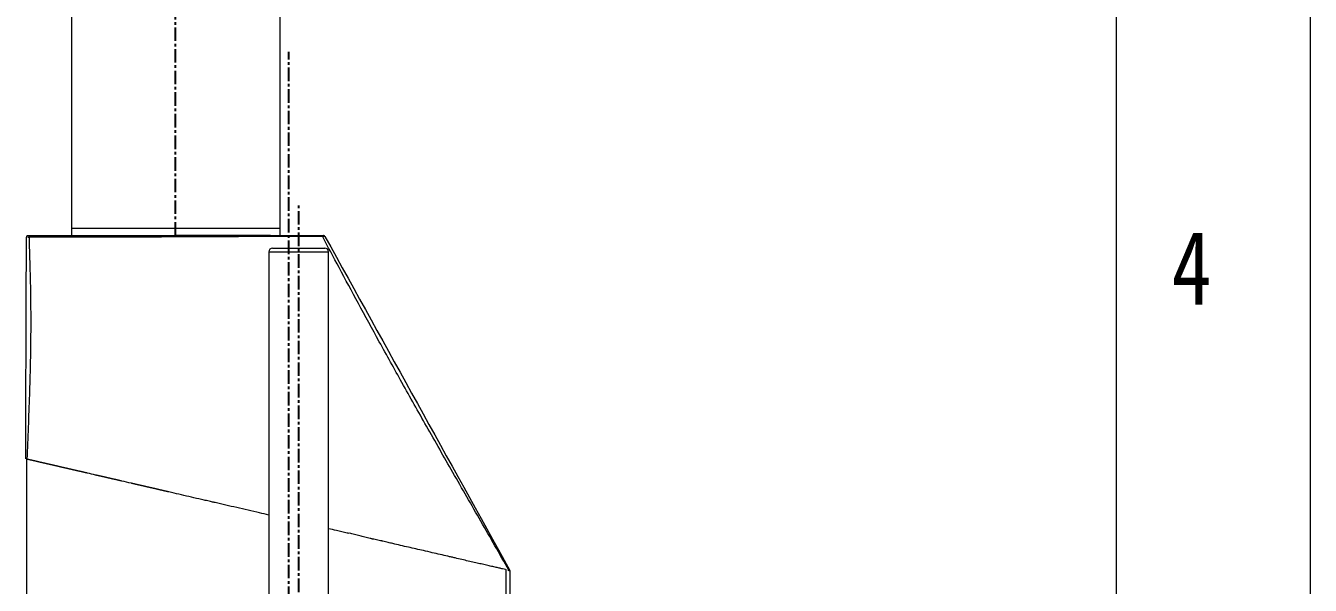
# Model space of a CAD drawing. Header units: inches. Extents: x 21126 to 21898, y -6726 to -5634.
# Drawn here: x 21725.6 to 21898, y -6157.8 to -6082.6 of the extents above; entities that cross this region are included whole.
import ezdxf

# ---------------------------------------------------------------- set-up
doc = ezdxf.new("R2010")
doc.units = ezdxf.units.IN
doc.header["$LTSCALE"] = 4.84
doc.header["$MEASUREMENT"] = 0
doc.linetypes.add('CENTER', pattern=[0.6, 0.375, -0.075, 0.075, -0.075])
doc.linetypes.add('CENTER2', pattern=[28.575, 19.05, -3.175, 3.175, -3.175])
doc.layers.get('0').update_dxf_attribs({"linetype": 'CONTINUOUS', "lineweight": 13})
doc.layers.add('2', color=1, linetype='CENTER2')
doc.styles.get("Standard").update_dxf_attribs({"font": 'txt', "width": 0.8})

msp = doc.modelspace()

# ---------------------------------------------------------------- linework, layer by layer
at = {"color": 7, "linetype": 'Continuous'}
for p, q in [((21898.02, -5633.52), (21898.02, -6725.51)), ((21872.02, -6699.51), (21872.02, -5659.51))]:
    msp.add_line(p, q, dxfattribs=at)
at = {"linetype": 'Continuous'}
for p, q in [((21725.69, -6111.01), (21725.69, -6111.01)), ((21725.7, -6111.01), (21725.69, -6111.01)), ((21725.75, -6110.87), (21725.75, -6110.87)), ((21725.89, -6110.81), (21725.93, -6110.81)), ((21725.99, -6110.81), (21726.47, -6110.81)), ((21726.47, -6110.81), (21726.57, -6110.81)), ((21726.57, -6110.81), (21728.17, -6110.81)), ((21728.17, -6110.81), (21729.94, -6110.81)), ((21729.94, -6110.81), (21730.63, -6110.81)), ((21730.63, -6110.81), (21732.94, -6110.81)), ((21731.69, -6110.81), (21745.69, -6110.81)), ((21732.94, -6110.81), (21733.3, -6110.81)), ((21733.3, -6110.81), (21737, -6110.81)), ((21737, -6110.81), (21737.56, -6110.81)), ((21740.75, -6110.81), (21741.22, -6110.81)), ((21741.22, -6110.81), (21743.62, -6110.81)), ((21743.62, -6110.81), (21746.04, -6110.81)), ((21758.46, -6110.81), (21745.69, -6110.81)), ((21746.04, -6110.81), (21749.48, -6110.81)), ((21750.61, -6110.81), (21753.99, -6110.81)), ((21758.12, -6110.81), (21758.61, -6110.81)), ((21761.22, -6110.81), (21763.56, -6110.81)), ((21763.56, -6110.81), (21764.97, -6110.81)), ((21764.97, -6110.81), (21765.04, -6110.81)), ((21765.57, -6110.81), (21765.57, -6110.81)), ((21765.57, -6110.81), (21765.57, -6110.81)), ((21765.75, -6110.92), (21765.75, -6110.92)), ((21758.73, -6112.51), (21765.73, -6112.51)), ((21758.23, -6113.01), (21766.23, -6113.01)), ((21758.23, -6113.01), (21758.23, -6169.15)), ((21766.23, -6169.15), (21766.23, -6113.01))]:
    msp.add_line(p, q, dxfattribs=at)
for centre, start, end in [((21758.73, -6113.01), 90, 180), ((21765.73, -6113.01), 0, 90)]:
    msp.add_arc(centre, 0.5, start, end, dxfattribs=at)
for centre, major_axis, ratio, start_param, end_param in [((21745.65, -6110.81), (-19.68, 0), 0.000003, 1.199437, 1.319083), ((21745.6, -6110.81), (-20.58, 0), 0.000006, 4.466454, 4.522744)]:
    msp.add_ellipse(centre, major_axis=major_axis, ratio=ratio, start_param=start_param, end_param=end_param, dxfattribs=at)
for points, degree, knots in [([(21731.74, -5990.86), (21731.74, -5991.56), (21731.74, -5992.97), (21731.74, -5995.1), (21731.74, -5997.27), (21731.74, -5999.46), (21731.74, -6001.68), (21731.74, -6003.92), (21731.74, -6006.18), (21731.74, -6012.58), (21731.74, -6027.15), (21731.74, -6047.76), (21731.74, -6070.25), (21731.74, -6090.23), (21731.74, -6103.4), (21731.74, -6109.81)], 3, [0, 0, 0, 0, 0.017521, 0.035663, 0.053819, 0.072225, 0.090859, 0.109703, 0.128734, 0.147934, 0.271195, 0.496055, 0.667708, 0.838318, 1, 1, 1, 1]), ([(21759.74, -6109.81), (21759.74, -6103.4), (21759.74, -6090.22), (21759.74, -6070.23), (21759.74, -6050.98), (21759.74, -6032.88), (21759.74, -6016.79), (21759.74, -6005.85), (21759.74, -6000), (21759.74, -5998.43), (21759.74, -5996.87), (21759.74, -5995.33), (21759.74, -5993.81), (21759.74, -5992.3), (21759.74, -5991.29), (21759.74, -5990.77)], 3, [0, 0, 0, 0, 0.161621, 0.332178, 0.50366, 0.646928, 0.788197, 0.909218, 0.92248, 0.935661, 0.948757, 0.961763, 0.974633, 0.986893, 1, 1, 1, 1]), ([(21725.75, -6110.87), (21725.74, -6110.88), (21725.72, -6110.9), (21725.7, -6110.94), (21725.69, -6110.98), (21725.69, -6111), (21725.69, -6111.02)], 3, [0, 0, 0, 0, 0.249583, 0.499691, 0.74993, 1, 1, 1, 1]), ([(21726.02, -6110.83), (21726.07, -6112.18), (21726.16, -6115), (21726.26, -6119.47), (21726.27, -6123.89), (21726.2, -6128.19), (21726.09, -6132.3), (21725.92, -6136.57), (21725.81, -6139.43), (21725.75, -6140.87)], 3, [0, 0, 0, 0, 0.135982, 0.284011, 0.444221, 0.572643, 0.70859, 0.852795, 1, 1, 1, 1]), ([(21725.93, -6110.81), (21725.94, -6110.81), (21725.97, -6110.81), (21725.99, -6110.81), (21725.99, -6110.81)], 3, [0, 0, 0, 0, 0.963202, 1, 1, 1, 1]), ([(21765.74, -6110.92), (21765.73, -6110.92), (21765.66, -6110.92), (21765.33, -6110.92), (21764.45, -6110.92), (21763.01, -6110.93), (21761.56, -6110.93), (21760.34, -6110.93), (21758.96, -6110.94), (21757.92, -6110.94), (21757.3, -6110.95), (21757.03, -6110.95), (21756.52, -6110.95), (21755.79, -6110.95), (21754.88, -6110.96), (21754.09, -6110.96), (21752.5, -6110.97), (21749.85, -6110.98), (21745.87, -6111), (21742.41, -6111.01), (21740.05, -6111.01), (21738.74, -6111.01), (21737.78, -6111.01), (21736.84, -6111.01), (21735.92, -6111.01), (21735.16, -6111.01), (21734.61, -6111.01), (21733.29, -6111.01), (21731.21, -6111.01), (21728.81, -6111.01), (21727.03, -6111.01), (21726.28, -6111.01), (21726.04, -6111.01), (21726.02, -6111.01)], 3, [0, 0, 0, 0, 0.024593, 0.058121, 0.125178, 0.192235, 0.225763, 0.259292, 0.29282, 0.326348, 0.330539, 0.33473, 0.343112, 0.359877, 0.376641, 0.393405, 0.401787, 0.460462, 0.527518, 0.594575, 0.628104, 0.644868, 0.661632, 0.678396, 0.69516, 0.711924, 0.720306, 0.728689, 0.795745, 0.862802, 0.929859, 0.996915, 1, 1, 1, 1]), ([(21731.74, -6109.81), (21731.74, -6109.81), (21731.76, -6109.81), (21731.84, -6109.81), (21731.9, -6109.81), (21732.03, -6109.81), (21732.08, -6109.81), (21732.14, -6109.81), (21732.16, -6109.81), (21732.19, -6109.81), (21732.23, -6109.81), (21732.28, -6109.81), (21732.44, -6109.81), (21732.59, -6109.81), (21732.93, -6109.81), (21733.13, -6109.81), (21733.44, -6109.81), (21733.55, -6109.81), (21733.79, -6109.81), (21733.91, -6109.81), (21734.29, -6109.81), (21734.56, -6109.81), (21735.13, -6109.81), (21735.44, -6109.81), (21736.08, -6109.81), (21736.41, -6109.81), (21736.85, -6109.81), (21736.99, -6109.81), (21737.12, -6109.81), (21737.22, -6109.81), (21737.26, -6109.81), (21737.49, -6109.81), (21737.68, -6109.81), (21738.25, -6109.81), (21739.03, -6109.81), (21739.85, -6109.81), (21740.48, -6109.81), (21740.69, -6109.81), (21741.02, -6109.81), (21741.13, -6109.81), (21741.35, -6109.81), (21741.46, -6109.81), (21742.01, -6109.81), (21742.9, -6109.81), (21743.81, -6109.81), (21744.27, -6109.81)], 3, [0, 0, 0, 0, 0.061757, 0.061757, 0.128775, 0.128775, 0.162283, 0.162283, 0.17066, 0.17066, 0.179038, 0.195792, 0.195792, 0.262809, 0.262809, 0.329827, 0.329827, 0.363335, 0.363335, 0.396844, 0.396844, 0.463861, 0.463861, 0.530879, 0.530879, 0.597896, 0.597896, 0.61465, 0.623027, 0.623027, 0.631405, 0.631405, 0.664913, 0.664913, 0.731931, 0.798948, 0.798948, 0.832457, 0.832457, 0.849211, 0.849211, 0.865965, 0.865965, 0.932983, 1, 1, 1, 1]), ([(21731.74, -6109.81), (21731.74, -6109.81), (21731.74, -6109.81), (21731.79, -6109.81), (21731.9, -6109.81), (21732.07, -6109.81), (21732.3, -6109.81), (21732.59, -6109.81), (21732.93, -6109.81), (21733.33, -6109.81), (21733.78, -6109.81), (21734.29, -6109.81), (21734.84, -6109.81), (21735.44, -6109.81), (21736.08, -6109.81), (21736.76, -6109.81), (21737.48, -6109.81), (21738.24, -6109.81), (21739.03, -6109.81), (21739.85, -6109.81), (21740.7, -6109.81), (21741.56, -6109.81), (21742.45, -6109.81), (21743.35, -6109.81), (21743.96, -6109.81), (21744.27, -6109.81)], 3, [0, 0, 0, 0, 0.016551, 0.061249, 0.106019, 0.150693, 0.195464, 0.240031, 0.284504, 0.329071, 0.37389, 0.418611, 0.463429, 0.507998, 0.552472, 0.597041, 0.641809, 0.686481, 0.731249, 0.775952, 0.820559, 0.865262, 0.910207, 0.955055, 1, 1, 1, 1]), ([(21744.27, -6109.81), (21744.73, -6109.81), (21745.19, -6109.81), (21746.1, -6109.81), (21746.56, -6109.81), (21747.46, -6109.81), (21747.92, -6109.81), (21748.48, -6109.81), (21748.65, -6109.81), (21748.82, -6109.81), (21748.93, -6109.81), (21748.99, -6109.81), (21749.27, -6109.81), (21749.49, -6109.81), (21750.15, -6109.81), (21750.58, -6109.81), (21751.43, -6109.81), (21751.84, -6109.81), (21752.45, -6109.81), (21752.65, -6109.81), (21752.95, -6109.81), (21753.04, -6109.81), (21753.24, -6109.81), (21753.34, -6109.81), (21753.82, -6109.81), (21754.19, -6109.81), (21754.9, -6109.81), (21755.24, -6109.81), (21755.89, -6109.81), (21756.2, -6109.81), (21756.57, -6109.81), (21756.64, -6109.81), (21756.75, -6109.81), (21756.78, -6109.81), (21756.85, -6109.81), (21757.03, -6109.81), (21757.2, -6109.81), (21757.58, -6109.81), (21758.06, -6109.81), (21758.45, -6109.81), (21758.72, -6109.81), (21758.81, -6109.81), (21758.92, -6109.81), (21758.96, -6109.81), (21759.04, -6109.81), (21759.07, -6109.81), (21759.24, -6109.81), (21759.36, -6109.81), (21759.54, -6109.81), (21759.61, -6109.81), (21759.71, -6109.81), (21759.74, -6109.81), (21759.74, -6109.81), (21759.74, -6109.81), (21759.74, -6109.81)], 3, [0, 0, 0, 0, 0.058552, 0.058552, 0.117104, 0.117104, 0.175656, 0.175656, 0.190294, 0.197613, 0.197613, 0.204932, 0.204932, 0.234208, 0.234208, 0.29276, 0.29276, 0.351312, 0.351312, 0.380588, 0.380588, 0.395226, 0.395226, 0.409864, 0.409864, 0.468416, 0.468416, 0.526968, 0.526968, 0.58552, 0.58552, 0.600158, 0.600158, 0.607477, 0.607477, 0.614796, 0.644072, 0.644072, 0.702624, 0.761176, 0.761176, 0.790452, 0.790452, 0.80509, 0.80509, 0.819728, 0.819728, 0.87828, 0.87828, 0.936832, 0.936832, 0.995384, 0.995384, 1, 1, 1, 1]), ([(21744.27, -6109.81), (21744.57, -6109.81), (21745.18, -6109.81), (21746.1, -6109.81), (21747.01, -6109.81), (21747.92, -6109.81), (21748.82, -6109.81), (21749.71, -6109.81), (21750.58, -6109.81), (21751.43, -6109.81), (21752.25, -6109.81), (21753.05, -6109.81), (21753.82, -6109.81), (21754.55, -6109.81), (21755.24, -6109.81), (21755.89, -6109.81), (21756.5, -6109.81), (21757.07, -6109.81), (21757.58, -6109.81), (21758.05, -6109.81), (21758.46, -6109.81), (21758.82, -6109.81), (21759.12, -6109.81), (21759.36, -6109.81), (21759.54, -6109.81), (21759.67, -6109.81), (21759.73, -6109.81), (21759.74, -6109.81), (21759.74, -6109.81)], 3, [0, 0, 0, 0, 0.03905, 0.078016, 0.117065, 0.156225, 0.195299, 0.234459, 0.273415, 0.312289, 0.351245, 0.390428, 0.429526, 0.468709, 0.507693, 0.546593, 0.585576, 0.624697, 0.663734, 0.702855, 0.741964, 0.78099, 0.820099, 0.859092, 0.898002, 0.936995, 0.976176, 1, 1, 1, 1]), ([(21754.46, -6110.81), (21754.57, -6110.81), (21755.87, -6110.81), (21757.09, -6110.81), (21758.12, -6110.81)], 3, [0, 0, 0, 0, 0.089818, 1, 1, 1, 1]), ([(21758.61, -6110.81), (21758.78, -6110.81), (21758.87, -6110.81), (21759, -6110.81), (21759.13, -6110.81), (21759.39, -6110.81), (21759.65, -6110.81), (21760.14, -6110.81), (21760.61, -6110.81)], 2, [0, 0, 0, 0.125, 0.125, 0.25, 0.25, 0.5, 0.5, 1, 1, 1]), ([(21765.04, -6110.81), (21765.05, -6110.81), (21765.21, -6110.81), (21765.39, -6110.81), (21765.49, -6110.81), (21765.53, -6110.81), (21765.55, -6110.81), (21765.55, -6110.81)], 3, [0, 0, 0, 0, 0.033444, 0.36701, 0.562996, 0.758983, 1, 1, 1, 1]), ([(21790.46, -6155.78), (21789.21, -6153.59), (21786.71, -6149.21), (21783, -6142.76), (21779.46, -6136.55), (21776.16, -6130.7), (21773.11, -6125.19), (21770.3, -6120.04), (21767.76, -6115.32), (21766.16, -6112.31), (21765.42, -6110.91)], 3, [0, 0, 0, 0, 0.148846, 0.296182, 0.434879, 0.56505, 0.686926, 0.800805, 0.907002, 1, 1, 1, 1]), ([(21765.75, -6110.92), (21765.73, -6110.89), (21765.7, -6110.86), (21765.64, -6110.82), (21765.61, -6110.81), (21765.57, -6110.81)], 3, [0, 0, 0, 0, 0.5, 0.5, 1, 1, 1, 1]), ([(21726.98, -6141.13), (21726.97, -6141.13), (21726.95, -6141.13), (21726.93, -6141.12), (21726.9, -6141.12), (21726.88, -6141.11), (21726.85, -6141.11), (21726.83, -6141.1), (21726.8, -6141.09), (21726.78, -6141.09), (21726.76, -6141.08), (21726.73, -6141.08), (21726.71, -6141.07), (21726.69, -6141.07), (21726.66, -6141.06), (21726.64, -6141.06), (21726.62, -6141.05), (21726.6, -6141.05), (21726.58, -6141.04), (21726.55, -6141.04), (21726.53, -6141.03), (21726.51, -6141.03), (21726.49, -6141.02), (21726.47, -6141.02), (21726.45, -6141.01), (21726.43, -6141.01), (21726.41, -6141), (21726.39, -6141), (21726.37, -6141), (21726.35, -6140.99), (21726.33, -6140.99), (21726.32, -6140.98), (21726.3, -6140.98), (21726.28, -6140.97), (21726.26, -6140.97), (21726.24, -6140.97), (21726.23, -6140.96), (21726.21, -6140.96), (21726.19, -6140.95), (21726.18, -6140.95), (21726.16, -6140.95), (21726.14, -6140.94), (21726.13, -6140.94), (21726.11, -6140.94), (21726.1, -6140.93), (21726.08, -6140.93), (21726.07, -6140.92), (21726.05, -6140.92), (21726.04, -6140.92), (21726.02, -6140.91), (21726.01, -6140.91), (21725.99, -6140.91), (21725.98, -6140.91), (21725.97, -6140.9), (21725.95, -6140.9), (21725.94, -6140.9), (21725.93, -6140.89), (21725.91, -6140.89), (21725.9, -6140.89), (21725.89, -6140.88), (21725.88, -6140.88), (21725.87, -6140.88), (21725.86, -6140.88), (21725.85, -6140.87), (21725.83, -6140.87), (21725.82, -6140.87), (21725.81, -6140.87), (21725.8, -6140.86), (21725.79, -6140.86), (21725.78, -6140.86), (21725.77, -6140.86), (21725.77, -6140.86), (21725.76, -6140.85), (21725.75, -6140.85), (21725.75, -6140.85), (21725.75, -6140.85)], 3, [0, 0, 0, 0, 0.013953, 0.027903, 0.041848, 0.055789, 0.069726, 0.083659, 0.097588, 0.111513, 0.125435, 0.139354, 0.153268, 0.167179, 0.181087, 0.194992, 0.208893, 0.222791, 0.236686, 0.250578, 0.264467, 0.278353, 0.292236, 0.306117, 0.319995, 0.333871, 0.347743, 0.361614, 0.375482, 0.389348, 0.403212, 0.417074, 0.430934, 0.444792, 0.458648, 0.472502, 0.486355, 0.500206, 0.514055, 0.527904, 0.54175, 0.555596, 0.56944, 0.583284, 0.597126, 0.610967, 0.624808, 0.638648, 0.652487, 0.666325, 0.680163, 0.694, 0.707836, 0.721672, 0.735508, 0.749343, 0.763179, 0.777013, 0.790848, 0.804683, 0.818518, 0.832352, 0.846187, 0.860022, 0.873857, 0.887693, 0.901528, 0.915365, 0.929201, 0.943038, 0.956876, 0.970714, 0.984553, 0.998393, 1, 1, 1, 1]), ([(21728.06, -6141.38), (21728.04, -6141.38), (21728.02, -6141.38), (21727.99, -6141.37), (21727.95, -6141.36), (21727.92, -6141.35), (21727.88, -6141.34), (21727.85, -6141.34), (21727.81, -6141.33), (21727.78, -6141.32), (21727.75, -6141.31), (21727.71, -6141.3), (21727.68, -6141.3), (21727.65, -6141.29), (21727.62, -6141.28), (21727.58, -6141.28), (21727.55, -6141.27), (21727.52, -6141.26), (21727.49, -6141.25), (21727.46, -6141.25), (21727.43, -6141.24), (21727.4, -6141.23), (21727.37, -6141.23), (21727.34, -6141.22), (21727.31, -6141.21), (21727.28, -6141.2), (21727.25, -6141.2), (21727.22, -6141.19), (21727.19, -6141.18), (21727.17, -6141.18), (21727.14, -6141.17), (21727.11, -6141.17), (21727.08, -6141.16), (21727.06, -6141.15), (21727.03, -6141.15), (21727, -6141.14), (21726.98, -6141.14), (21726.98, -6141.13)], 3, [0, 0, 0, 0, 0.029074, 0.058117, 0.087129, 0.116111, 0.145061, 0.173981, 0.202871, 0.23173, 0.26056, 0.289359, 0.318128, 0.346868, 0.375578, 0.404259, 0.43291, 0.461532, 0.490125, 0.518689, 0.547225, 0.575732, 0.60421, 0.63266, 0.661082, 0.689476, 0.717842, 0.74618, 0.774491, 0.802774, 0.83103, 0.859259, 0.88746, 0.915635, 0.943783, 0.971905, 1, 1, 1, 1]), ([(21733.87, -6142.73), (21733.85, -6142.72), (21733.81, -6142.71), (21733.76, -6142.7), (21733.7, -6142.69), (21733.64, -6142.67), (21733.59, -6142.66), (21733.53, -6142.65), (21733.48, -6142.63), (21733.42, -6142.62), (21733.37, -6142.61), (21733.31, -6142.6), (21733.26, -6142.58), (21733.2, -6142.57), (21733.15, -6142.56), (21733.09, -6142.55), (21733.04, -6142.53), (21732.99, -6142.52), (21732.93, -6142.51), (21732.88, -6142.5), (21732.83, -6142.48), (21732.77, -6142.47), (21732.72, -6142.46), (21732.67, -6142.45), (21732.61, -6142.44), (21732.56, -6142.42), (21732.51, -6142.41), (21732.46, -6142.4), (21732.41, -6142.39), (21732.36, -6142.38), (21732.3, -6142.36), (21732.25, -6142.35), (21732.2, -6142.34), (21732.15, -6142.33), (21732.1, -6142.32), (21732.05, -6142.31), (21732, -6142.29), (21731.95, -6142.28), (21731.9, -6142.27), (21731.85, -6142.26), (21731.8, -6142.25), (21731.75, -6142.24), (21731.7, -6142.23), (21731.66, -6142.21), (21731.61, -6142.2), (21731.56, -6142.19), (21731.51, -6142.18), (21731.46, -6142.17), (21731.42, -6142.16), (21731.37, -6142.15), (21731.32, -6142.14), (21731.27, -6142.13), (21731.23, -6142.12), (21731.18, -6142.1), (21731.13, -6142.09), (21731.09, -6142.08), (21731.04, -6142.07), (21730.99, -6142.06), (21730.95, -6142.05), (21730.9, -6142.04), (21730.86, -6142.03), (21730.81, -6142.02), (21730.77, -6142.01), (21730.72, -6142), (21730.68, -6141.99), (21730.63, -6141.98), (21730.59, -6141.97), (21730.54, -6141.96), (21730.5, -6141.95), (21730.46, -6141.94), (21730.41, -6141.93), (21730.37, -6141.92), (21730.33, -6141.91), (21730.28, -6141.9), (21730.24, -6141.89), (21730.2, -6141.88), (21730.16, -6141.87), (21730.11, -6141.86), (21730.07, -6141.85), (21730.03, -6141.84), (21729.99, -6141.83), (21729.95, -6141.82), (21729.9, -6141.81), (21729.86, -6141.8), (21729.82, -6141.79), (21729.78, -6141.78), (21729.74, -6141.77), (21729.7, -6141.76), (21729.66, -6141.75), (21729.62, -6141.75), (21729.58, -6141.74), (21729.54, -6141.73), (21729.5, -6141.72), (21729.46, -6141.71), (21729.42, -6141.7), (21729.39, -6141.69), (21729.35, -6141.68), (21729.31, -6141.67), (21729.27, -6141.66), (21729.23, -6141.66), (21729.2, -6141.65), (21729.16, -6141.64), (21729.12, -6141.63), (21729.08, -6141.62), (21729.05, -6141.61), (21729.01, -6141.6), (21728.97, -6141.6), (21728.94, -6141.59), (21728.9, -6141.58), (21728.86, -6141.57), (21728.83, -6141.56), (21728.79, -6141.55), (21728.76, -6141.55), (21728.72, -6141.54), (21728.69, -6141.53), (21728.65, -6141.52), (21728.62, -6141.51), (21728.58, -6141.51), (21728.55, -6141.5), (21728.51, -6141.49), (21728.48, -6141.48), (21728.45, -6141.47), (21728.41, -6141.47), (21728.38, -6141.46), (21728.35, -6141.45), (21728.31, -6141.44), (21728.28, -6141.44), (21728.25, -6141.43), (21728.21, -6141.42), (21728.18, -6141.41), (21728.15, -6141.41), (21728.12, -6141.4), (21728.09, -6141.39), (21728.07, -6141.39), (21728.06, -6141.38)], 3, [0, 0, 0, 0, 0.007928, 0.015848, 0.023761, 0.031667, 0.039567, 0.047459, 0.055344, 0.063222, 0.071094, 0.078958, 0.086816, 0.094667, 0.102511, 0.110349, 0.11818, 0.126004, 0.133822, 0.141634, 0.149439, 0.157237, 0.16503, 0.172815, 0.180595, 0.188368, 0.196136, 0.203897, 0.211652, 0.219401, 0.227144, 0.23488, 0.242611, 0.250337, 0.258056, 0.265769, 0.273477, 0.281179, 0.288875, 0.296566, 0.304251, 0.311931, 0.319605, 0.327274, 0.334937, 0.342595, 0.350247, 0.357894, 0.365536, 0.373173, 0.380805, 0.388432, 0.396053, 0.40367, 0.411281, 0.418888, 0.426489, 0.434086, 0.441678, 0.449266, 0.456848, 0.464426, 0.471999, 0.479568, 0.487132, 0.494692, 0.502247, 0.509798, 0.517344, 0.524886, 0.532424, 0.539958, 0.547487, 0.555012, 0.562533, 0.57005, 0.577563, 0.585072, 0.592577, 0.600078, 0.607575, 0.615068, 0.622557, 0.630043, 0.637524, 0.645002, 0.652476, 0.659946, 0.667413, 0.674876, 0.682335, 0.689791, 0.697243, 0.704691, 0.712136, 0.719577, 0.727015, 0.734449, 0.74188, 0.749308, 0.756732, 0.764153, 0.77157, 0.778984, 0.786395, 0.793803, 0.801207, 0.808608, 0.816006, 0.823401, 0.830792, 0.838181, 0.845567, 0.852949, 0.860329, 0.867705, 0.875078, 0.882449, 0.889817, 0.897181, 0.904543, 0.911902, 0.919259, 0.926612, 0.933963, 0.941311, 0.948656, 0.955999, 0.963339, 0.970676, 0.978011, 0.985343, 0.992673, 1, 1, 1, 1]), ([(21738.47, -6143.79), (21738.44, -6143.78), (21738.4, -6143.77), (21738.34, -6143.76), (21738.27, -6143.74), (21738.21, -6143.73), (21738.14, -6143.71), (21738.08, -6143.7), (21738.02, -6143.68), (21737.95, -6143.67), (21737.89, -6143.65), (21737.82, -6143.64), (21737.76, -6143.62), (21737.7, -6143.61), (21737.64, -6143.59), (21737.57, -6143.58), (21737.51, -6143.57), (21737.45, -6143.55), (21737.39, -6143.54), (21737.32, -6143.52), (21737.26, -6143.51), (21737.2, -6143.49), (21737.14, -6143.48), (21737.08, -6143.47), (21737.02, -6143.45), (21736.95, -6143.44), (21736.89, -6143.42), (21736.83, -6143.41), (21736.77, -6143.4), (21736.71, -6143.38), (21736.65, -6143.37), (21736.59, -6143.35), (21736.53, -6143.34), (21736.47, -6143.33), (21736.41, -6143.31), (21736.35, -6143.3), (21736.29, -6143.28), (21736.23, -6143.27), (21736.17, -6143.26), (21736.11, -6143.24), (21736.06, -6143.23), (21736, -6143.22), (21735.94, -6143.2), (21735.88, -6143.19), (21735.82, -6143.18), (21735.76, -6143.16), (21735.71, -6143.15), (21735.65, -6143.14), (21735.59, -6143.12), (21735.53, -6143.11), (21735.48, -6143.1), (21735.42, -6143.08), (21735.36, -6143.07), (21735.31, -6143.06), (21735.25, -6143.04), (21735.19, -6143.03), (21735.14, -6143.02), (21735.08, -6143.01), (21735.03, -6142.99), (21734.99, -6142.98), (21734.97, -6142.98)], 3, [0, 0, 0, 0, 0.017683, 0.035349, 0.052999, 0.070633, 0.08825, 0.105851, 0.123436, 0.141005, 0.158557, 0.176093, 0.193614, 0.211118, 0.228607, 0.246079, 0.263536, 0.280978, 0.298403, 0.315813, 0.333207, 0.350586, 0.36795, 0.385298, 0.402631, 0.419948, 0.43725, 0.454538, 0.47181, 0.489067, 0.506309, 0.523536, 0.540748, 0.557945, 0.575127, 0.592295, 0.609448, 0.626586, 0.64371, 0.660819, 0.677913, 0.694993, 0.712059, 0.72911, 0.746146, 0.763169, 0.780177, 0.797171, 0.814151, 0.831116, 0.848067, 0.865005, 0.881928, 0.898837, 0.915732, 0.932614, 0.949481, 0.966335, 0.983174, 1, 1, 1, 1]), ([(21744.81, -6145.25), (21744.79, -6145.24), (21744.74, -6145.23), (21744.66, -6145.22), (21744.59, -6145.2), (21744.52, -6145.18), (21744.44, -6145.17), (21744.37, -6145.15), (21744.3, -6145.13), (21744.22, -6145.12), (21744.15, -6145.1), (21744.08, -6145.08), (21744.01, -6145.07), (21743.94, -6145.05), (21743.86, -6145.03), (21743.79, -6145.02), (21743.72, -6145), (21743.65, -6144.98), (21743.58, -6144.97), (21743.51, -6144.95), (21743.44, -6144.93), (21743.37, -6144.92), (21743.3, -6144.9), (21743.23, -6144.88), (21743.16, -6144.87), (21743.09, -6144.85), (21743.02, -6144.84), (21742.95, -6144.82), (21742.88, -6144.8), (21742.81, -6144.79), (21742.74, -6144.77), (21742.67, -6144.76), (21742.6, -6144.74), (21742.54, -6144.73), (21742.47, -6144.71), (21742.4, -6144.69), (21742.33, -6144.68), (21742.26, -6144.66), (21742.2, -6144.65), (21742.13, -6144.63), (21742.06, -6144.62), (21741.99, -6144.6), (21741.93, -6144.59), (21741.86, -6144.57), (21741.8, -6144.55), (21741.73, -6144.54), (21741.66, -6144.52), (21741.6, -6144.51), (21741.53, -6144.49), (21741.47, -6144.48), (21741.4, -6144.46), (21741.34, -6144.45), (21741.27, -6144.43), (21741.21, -6144.42), (21741.14, -6144.4), (21741.08, -6144.39), (21741.01, -6144.37), (21740.95, -6144.36), (21740.88, -6144.34), (21740.82, -6144.33), (21740.76, -6144.32), (21740.69, -6144.3), (21740.63, -6144.29), (21740.57, -6144.27), (21740.5, -6144.26), (21740.44, -6144.24), (21740.38, -6144.23), (21740.32, -6144.21), (21740.25, -6144.2), (21740.19, -6144.18), (21740.13, -6144.17), (21740.07, -6144.16), (21740.01, -6144.14), (21739.95, -6144.13), (21739.89, -6144.11), (21739.82, -6144.1), (21739.78, -6144.09), (21739.76, -6144.09)], 3, [0, 0, 0, 0, 0.014214, 0.028404, 0.04257, 0.056712, 0.07083, 0.084924, 0.098994, 0.113039, 0.127061, 0.141058, 0.155031, 0.16898, 0.182905, 0.196805, 0.210681, 0.224533, 0.23836, 0.252162, 0.26594, 0.279694, 0.293422, 0.307127, 0.320807, 0.334462, 0.348093, 0.3617, 0.375283, 0.388841, 0.402376, 0.415887, 0.429373, 0.442836, 0.456275, 0.469691, 0.483082, 0.496451, 0.509795, 0.523116, 0.536414, 0.549688, 0.562939, 0.576167, 0.589372, 0.602554, 0.615712, 0.628847, 0.64196, 0.65505, 0.668116, 0.68116, 0.694182, 0.70718, 0.720156, 0.733109, 0.74604, 0.758949, 0.771834, 0.784698, 0.797539, 0.810358, 0.823155, 0.835929, 0.848682, 0.861412, 0.87412, 0.886806, 0.899471, 0.912113, 0.924734, 0.937332, 0.949909, 0.962464, 0.974998, 0.98751, 1, 1, 1, 1]), ([(21750.55, -6146.58), (21750.32, -6146.53), (21750.09, -6146.47), (21749.64, -6146.37), (21749.41, -6146.32), (21748.72, -6146.16), (21748.27, -6146.06), (21747.38, -6145.85), (21746.93, -6145.75), (21746.05, -6145.54), (21745.62, -6145.44), (21745.18, -6145.34)], 3, [0, 0, 0, 0, 0.125, 0.125, 0.25, 0.25, 0.5, 0.5, 0.75, 0.75, 1, 1, 1, 1]), ([(21753.91, -6147.35), (21753.42, -6147.24), (21752.94, -6147.13), (21751.97, -6146.9), (21751.49, -6146.79), (21751.01, -6146.68)], 3, [0, 0, 0, 0, 0.5, 0.5, 1, 1, 1, 1]), ([(21756.99, -6148.06), (21756.47, -6147.94), (21755.96, -6147.82), (21754.93, -6147.59), (21754.42, -6147.47), (21753.91, -6147.35)], 3, [0, 0, 0, 0, 0.5, 0.5, 1, 1, 1, 1]), ([(21768.72, -6150.77), (21768.49, -6150.71), (21768.25, -6150.66), (21767.78, -6150.55), (21767.19, -6150.41), (21766.59, -6150.27), (21766.23, -6150.19)], 3, [0, 0, 0, 0, 0.283638, 0.283638, 0.567275, 1, 1, 1, 1]), ([(21774.57, -6152.12), (21774.34, -6152.07), (21774.11, -6152.01), (21773.77, -6151.93), (21773.66, -6151.9), (21773.49, -6151.86), (21773.43, -6151.85), (21773.32, -6151.82), (21773.26, -6151.81), (21773.09, -6151.77), (21772.97, -6151.74), (21772.74, -6151.69), (21772.63, -6151.67), (21772.39, -6151.62), (21772.28, -6151.6), (21772.1, -6151.57), (21772.05, -6151.55), (21771.93, -6151.53), (21771.87, -6151.52), (21771.7, -6151.48), (21771.58, -6151.45), (21771.35, -6151.4), (21771.24, -6151.37), (21770.89, -6151.28), (21770.66, -6151.22), (21770.31, -6151.13), (21770.2, -6151.1), (21769.97, -6151.03), (21769.85, -6151), (21769.5, -6150.91), (21769.27, -6150.85), (21769.04, -6150.8)], 3, [0, 0, 0, 0, 0.125, 0.125, 0.1875, 0.1875, 0.21875, 0.21875, 0.25, 0.25, 0.3125, 0.3125, 0.375, 0.375, 0.4375, 0.4375, 0.46875, 0.46875, 0.5, 0.5, 0.5625, 0.5625, 0.625, 0.625, 0.75, 0.75, 0.8125, 0.8125, 0.875, 0.875, 1, 1, 1, 1]), ([(21778.97, -6153.13), (21778.31, -6152.98), (21777.64, -6152.83), (21776.61, -6152.6), (21776.26, -6152.52), (21775.56, -6152.35), (21775.21, -6152.27), (21774.85, -6152.19)], 3, [0, 0, 0, 0, 0.5, 0.5, 0.75, 0.75, 1, 1, 1, 1]), ([(21787.26, -6155.05), (21787.03, -6155), (21786.8, -6154.94), (21786.31, -6154.83), (21786.06, -6154.78), (21785.54, -6154.66), (21785.27, -6154.59), (21784.71, -6154.47), (21784.43, -6154.4), (21783.83, -6154.26), (21783.53, -6154.19), (21783.06, -6154.08), (21782.82, -6154.02), (21782.57, -6153.97), (21782.41, -6153.93), (21782.33, -6153.91), (21781.91, -6153.81), (21781.57, -6153.73), (21780.88, -6153.57), (21780.53, -6153.49), (21780.17, -6153.41)], 3, [0, 0, 0, 0, 0.125, 0.125, 0.25, 0.25, 0.375, 0.375, 0.5, 0.5, 0.625, 0.625, 0.6875, 0.71875, 0.71875, 0.75, 0.75, 0.875, 0.875, 1, 1, 1, 1]), ([(21789.15, -6155.48), (21788.98, -6155.44), (21788.79, -6155.4), (21788.39, -6155.31), (21788.17, -6155.26), (21787.95, -6155.2)], 3, [0, 0, 0, 0, 0.5, 0.5, 1, 1, 1, 1]), ([(21789.98, -6155.67), (21789.87, -6155.65), (21789.74, -6155.62), (21789.47, -6155.55), (21789.31, -6155.52), (21789.15, -6155.48)], 3, [0, 0, 0, 0, 0.5, 0.5, 1, 1, 1, 1]), ([(21790.59, -6239.02), (21790.59, -6238.71), (21790.59, -6237.23), (21790.58, -6234.28), (21790.56, -6230.02), (21790.53, -6225.1), (21790.48, -6219.53), (21790.42, -6213.3), (21790.36, -6206.41), (21790.3, -6198.87), (21790.24, -6190.68), (21790.19, -6181.83), (21790.15, -6172.33), (21790.12, -6163.54), (21790.1, -6157.92), (21790.1, -6155.69)], 3, [0, 0, 0, 0, 0.011598, 0.055854, 0.107602, 0.166941, 0.233937, 0.308635, 0.391072, 0.481272, 0.579255, 0.685037, 0.798631, 0.920047, 1, 1, 1, 1]), ([(21790.31, -6155.75), (21790.37, -6155.76), (21790.41, -6155.77), (21790.46, -6155.79), (21790.46, -6155.79), (21790.47, -6155.79)], 3, [0, 0, 0, 0, 0.862905, 0.862905, 1, 1, 1, 1])]:
    msp.add_open_spline(points, degree=degree, knots=knots, dxfattribs=at)
for points, degree in [([(21725.59, -6140.81), (21725.62, -6130.88), (21725.65, -6120.95), (21725.69, -6111.01)], 3), ([(21725.69, -6111), (21725.69, -6111.01), (21725.69, -6111.01), (21725.69, -6111.02)], 3), ([(21725.79, -6110.85), (21725.73, -6110.87), (21725.72, -6110.93)], 2), ([(21725.75, -6110.87), (21725.75, -6110.88), (21725.74, -6110.88), (21725.74, -6110.88)], 3), ([(21725.78, -6110.87), (21725.81, -6110.82), (21725.89, -6110.81)], 2), ([(21725.88, -6111.01), (21725.92, -6111.01), (21725.97, -6111.01), (21726.02, -6111.01)], 3), ([(21731.74, -6109.81), (21731.74, -6110.31), (21731.74, -6110.81)], 2), ([(21753.99, -6110.81), (21754.15, -6110.81), (21754.3, -6110.81), (21754.46, -6110.81)], 3), ([(21759.74, -6110.81), (21759.74, -6110.31), (21759.74, -6109.81)], 2), ([(21760.61, -6110.81), (21760.82, -6110.81), (21761.02, -6110.81), (21761.22, -6110.81)], 3), ([(21765.57, -6110.81), (21765.62, -6110.82), (21765.66, -6110.84)], 2), ([(21765.71, -6110.87), (21765.68, -6110.84), (21765.64, -6110.83)], 2), ([(21765.75, -6110.92), (21765.72, -6110.87), (21765.67, -6110.84)], 2), ([(21765.75, -6110.92), (21765.72, -6110.87), (21765.67, -6110.84)], 2), ([(21765.75, -6110.92), (21774.03, -6125.88), (21782.31, -6140.85), (21790.59, -6155.81)], 3), ([(21725.69, -6140.86), (21725.76, -6200.53), (21725.84, -6260.21)], 2), ([(21734.97, -6142.98), (21734.59, -6142.89), (21734.22, -6142.81), (21733.87, -6142.73)], 3), ([(21739.76, -6144.09), (21739.32, -6143.99), (21738.89, -6143.89), (21738.47, -6143.79)], 3), ([(21745.18, -6145.34), (21745.06, -6145.31), (21744.93, -6145.28), (21744.81, -6145.25)], 3), ([(21751.01, -6146.68), (21750.86, -6146.65), (21750.7, -6146.61), (21750.55, -6146.58)], 3), ([(21758.23, -6148.35), (21757.81, -6148.25), (21757.4, -6148.16), (21756.99, -6148.06)], 3), ([(21769.03, -6150.84), (21768.93, -6150.82), (21768.83, -6150.79), (21768.72, -6150.77)], 3), ([(21774.85, -6152.19), (21774.76, -6152.16), (21774.66, -6152.14), (21774.57, -6152.12)], 3), ([(21780.17, -6153.41), (21779.78, -6153.32), (21779.38, -6153.22), (21778.97, -6153.13)], 3), ([(21787.95, -6155.2), (21787.73, -6155.15), (21787.5, -6155.1), (21787.26, -6155.05)], 3), ([(21789.98, -6155.67), (21790.02, -6155.68), (21790.06, -6155.69), (21790.1, -6155.7)], 3), ([(21790.59, -6155.81), (21790.59, -6157.94), (21790.59, -6160.06), (21790.59, -6162.18)], 3)]:
    msp.add_open_spline(points, degree=degree, dxfattribs=at)
at = {"layer": '2', "linetype": 'CENTER'}
for p, q in [((21745.69, -6110.81), (21745.74, -5990.92)), ((21745.69, -6110.81), (21745.69, -6004.97)), ((21760.89, -6287.53), (21760.89, -6086.14)), ((21762.23, -6187.74), (21762.23, -6106.51))]:
    msp.add_line(p, q, dxfattribs=at)

# ---------------------------------------------------------------- texts
at = {"insert": (21882.08, -6115.15), "char_height": 9.91, "attachment_point": 5}
msp.add_mtext_dynamic_manual_height_columns('4', width=50, gutter_width=12.5, heights=[0], dxfattribs=at)

doc.saveas('drawing.dxf')
